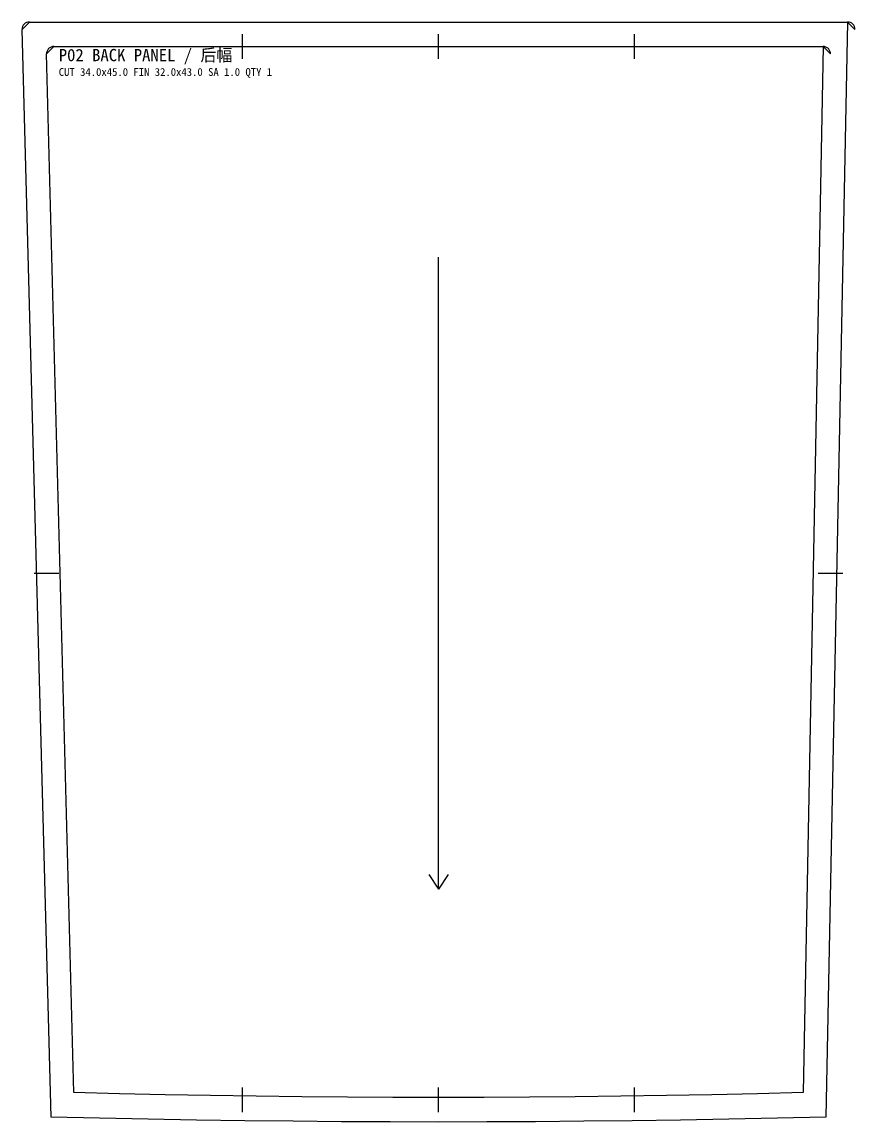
# Model space of a CAD drawing. Header units: millimetres. Extents: x 20 to 11279, y 290 to 7070.
# Drawn here: x 3590 to 3930, y 291 to 740 of the extents above; entities that cross this region are included whole.
import ezdxf

# ---------------------------------------------------------------- set-up
doc = ezdxf.new("R2010")
doc.units = ezdxf.units.MM
for name, color, linetype in [('CUT', 1, 'CONTINUOUS'), ('GRAIN', 6, 'CONTINUOUS'), ('NOTCH', 3, 'CONTINUOUS'), ('STITCH', 5, 'CONTINUOUS'), ('TEXT', 7, 'CONTINUOUS')]:
    doc.layers.add(name, color=color, linetype=linetype)

msp = doc.modelspace()

# ---------------------------------------------------------------- linework, layer by layer
at = {"layer": 'CUT'}
msp.add_lwpolyline([(3593, 740), (3927, 740), (3930, 737), (3929.94, 737.59), (3929.77, 738.15), (3929.49, 738.67), (3929.12, 739.12), (3928.67, 739.49), (3928.15, 739.77), (3927.59, 739.94), (3927, 740), (3918.1, 293), (3918.1, 293), (3898.34, 292.53), (3878.57, 292.11), (3858.81, 291.77), (3839.05, 291.48), (3819.29, 291.26), (3799.53, 291.1), (3779.76, 291.01), (3760, 290.98), (3740.24, 291.01), (3720.47, 291.1), (3700.71, 291.26), (3680.95, 291.48), (3661.19, 291.77), (3641.43, 292.11), (3621.66, 292.53), (3601.9, 293), (3590, 737), (3593, 740), (3592.41, 739.94), (3591.85, 739.77), (3591.33, 739.49), (3590.88, 739.12), (3590.51, 738.67), (3590.23, 738.15), (3590.06, 737.59), (3590, 737)], close=True, dxfattribs=at)
at = {"layer": 'GRAIN'}
for p, q in [((3760, 386), (3760, 644)), ((3756, 392), (3760, 386)), ((3764, 392), (3760, 386))]:
    msp.add_line(p, q, dxfattribs=at)
at = {"layer": 'NOTCH'}
for p, q in [((3680, 725), (3680, 735)), ((3760, 725), (3760, 735)), ((3840, 725), (3840, 735)), ((3595, 515), (3605, 515)), ((3915, 515), (3925, 515)), ((3680, 295), (3680, 305)), ((3760, 295), (3760, 305)), ((3840, 295), (3840, 305))]:
    msp.add_line(p, q, dxfattribs=at)
at = {"layer": 'STITCH'}
msp.add_lwpolyline([(3603, 730), (3917, 730), (3920, 727), (3919.94, 727.59), (3919.77, 728.15), (3919.49, 728.67), (3919.12, 729.12), (3918.67, 729.49), (3918.15, 729.77), (3917.59, 729.94), (3917, 730), (3908.8, 303), (3908.8, 303), (3890.2, 302.53), (3871.6, 302.11), (3853, 301.77), (3834.4, 301.48), (3815.8, 301.26), (3797.2, 301.1), (3778.6, 301.01), (3760, 300.98), (3741.4, 301.01), (3722.8, 301.1), (3704.2, 301.26), (3685.6, 301.48), (3667, 301.77), (3648.4, 302.11), (3629.8, 302.53), (3611.2, 303), (3600, 727), (3603, 730), (3602.41, 729.94), (3601.85, 729.77), (3601.33, 729.49), (3600.88, 729.12), (3600.51, 728.67), (3600.23, 728.15), (3600.06, 727.59), (3600, 727)], close=True, dxfattribs=at)

# ---------------------------------------------------------------- texts
at = {"layer": 'TEXT'}
for s, height, p in [('P02 BACK PANEL / 后幅', 5, (3605, 724)), ('CUT 34.0x45.0 FIN 32.0x43.0 SA 1.0 QTY 1', 3.2, (3605, 718))]:
    msp.add_text(s, height=height, dxfattribs=at).set_placement(p)

doc.saveas('drawing.dxf')
